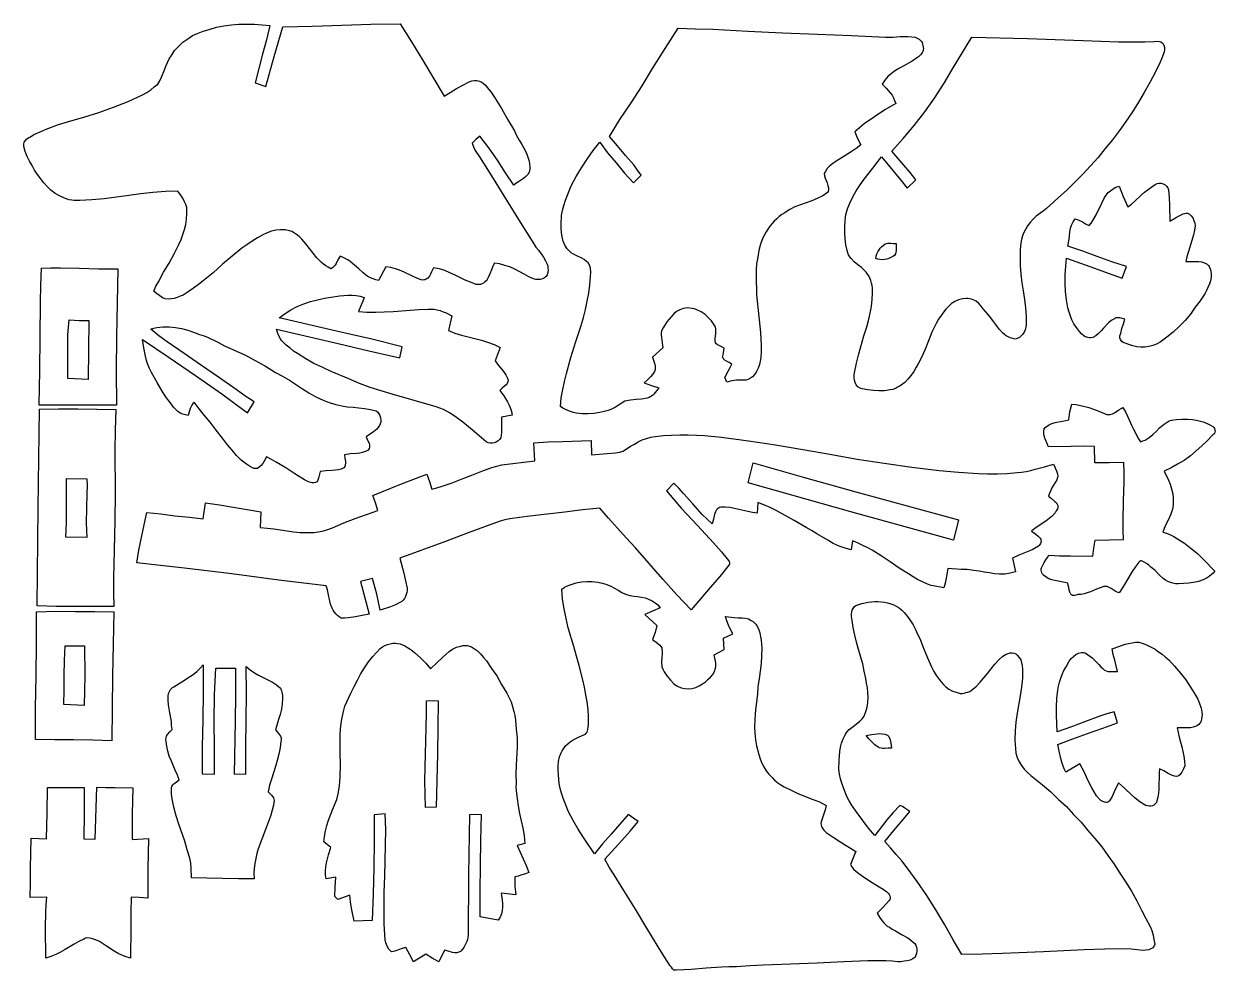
# Model space of a CAD drawing. Extents: x 0 to 156, y 0 to 371.
# Drawn here: x 3.5 to 155.8, y 125.9 to 246.9 of the extents above; entities that cross this region are included whole.
import ezdxf

# ---------------------------------------------------------------- set-up
doc = ezdxf.new("R2010")
doc.units = 0
doc.layers.get('0').update_dxf_attribs({"color": 1, "linetype": 'CONTINUOUS'})

msp = doc.modelspace()

# ---------------------------------------------------------------- linework, layer by layer
for points in [[(36.6, 246.48), (40.36, 246.57), (44.13, 246.69), (47.85, 246.82), (51.61, 246.86), (53.04, 244.56), (54.46, 242.26), (57.22, 237.62), (58.01, 238.08), (58.81, 238.58), (59.6, 239.04), (60.44, 239.46), (60.77, 239.58), (61.11, 239.62), (61.4, 239.62), (61.74, 239.54), (62.03, 239.41), (62.28, 239.25), (62.53, 239), (62.74, 238.74), (63.24, 238.12), (63.7, 237.41), (64.16, 236.74), (64.58, 236.03), (65.37, 234.6), (66.21, 233.18), (66.5, 232.6), (66.84, 232.01), (67.17, 231.42), (67.51, 230.84), (67.8, 230.21), (68.01, 229.58), (68.09, 229.29), (68.13, 228.96), (68.18, 228.62), (68.18, 228.25), (68.13, 228.08), (68.09, 227.91), (67.93, 227.58), (67.67, 227.33), (67.38, 227.07), (66.75, 226.66), (66.42, 226.45), (66.13, 226.24), (65.08, 227.83), (64.04, 229.42), (62.95, 231.01), (61.78, 232.51), (61.28, 232.09), (61.02, 231.84), (60.82, 231.59), (60.98, 231.13), (61.19, 230.67), (61.74, 229.84), (63.49, 227.07), (65.21, 224.31), (66.96, 221.51), (68.72, 218.75), (68.97, 218.33), (69.31, 217.91), (69.64, 217.45), (69.93, 217.04), (70.18, 216.58), (70.39, 216.12), (70.48, 215.87), (70.48, 215.61), (70.52, 215.36), (70.48, 215.07), (70.39, 214.78), (70.27, 214.57), (70.06, 214.4), (69.81, 214.28), (69.52, 214.19), (69.26, 214.19), (68.97, 214.19), (68.68, 214.28), (68.05, 214.53), (67.47, 214.86), (66.25, 215.49), (65.63, 215.78), (65, 215.99), (64.33, 216.2), (63.66, 216.28), (63.45, 215.87), (63.28, 215.41), (63.07, 214.9), (62.86, 214.44), (62.74, 214.19), (62.61, 214.03), (62.45, 213.86), (62.28, 213.69), (62.07, 213.61), (61.86, 213.56), (61.61, 213.52), (61.32, 213.56), (60.61, 213.82), (59.94, 214.11), (58.64, 214.74), (57.97, 215.03), (57.3, 215.32), (56.63, 215.53), (55.88, 215.66), (55.63, 215.15), (55.5, 214.86), (55.34, 214.61), (55.13, 214.36), (54.92, 214.23), (54.75, 214.15), (54.63, 214.15), (54.46, 214.11), (54.29, 214.15), (53.75, 214.36), (53.2, 214.61), (52.12, 215.11), (51.53, 215.36), (50.99, 215.53), (50.4, 215.7), (49.77, 215.78), (48.85, 214.07), (48.48, 214.15), (48.14, 214.28), (47.81, 214.4), (47.47, 214.57), (47.18, 214.78), (46.89, 215.03), (46.34, 215.53), (45.76, 216.03), (45.21, 216.49), (44.92, 216.7), (44.59, 216.87), (44.25, 217.04), (43.92, 217.16), (43.62, 216.7), (43.42, 216.24), (43.29, 216.03), (43.12, 215.82), (42.96, 215.66), (42.75, 215.53), (42.41, 215.74), (42.08, 215.91), (41.78, 216.16), (41.49, 216.41), (40.95, 216.95), (40.49, 217.54), (39.53, 218.75), (39.02, 219.34), (38.77, 219.59), (38.48, 219.84), (38.23, 220.01), (37.98, 220.17), (37.73, 220.3), (37.43, 220.38), (36.89, 220.51), (36.31, 220.51), (35.72, 220.47), (35.13, 220.34), (34.59, 220.13), (34.05, 219.88), (33.34, 219.5), (32.67, 219.09), (32, 218.63), (31.37, 218.17), (30.11, 217.16), (28.9, 216.12), (27.69, 215.03), (26.43, 214.03), (25.81, 213.52), (25.18, 213.06), (24.51, 212.6), (23.84, 212.18), (23.46, 212.06), (23.09, 211.89), (22.71, 211.77), (22.34, 211.72), (21.92, 211.68), (21.54, 211.72), (21.21, 211.85), (21.04, 211.98), (20.87, 212.1), (20.45, 212.39), (20.08, 212.69), (20.37, 213.31), (20.7, 213.9), (21.33, 215.11), (22.04, 216.28), (22.71, 217.45), (23.3, 218.67), (23.59, 219.3), (23.8, 219.92), (24.01, 220.55), (24.18, 221.22), (24.26, 221.89), (24.34, 222.56), (24.34, 222.98), (24.3, 223.39), (24.18, 223.77), (24.01, 224.11), (23.84, 224.48), (23.63, 224.82), (23.17, 225.49), (21.58, 225.44), (19.99, 225.28), (18.45, 225.11), (16.9, 224.9), (15.31, 224.69), (13.76, 224.48), (12.17, 224.36), (10.62, 224.27), (10.25, 224.27), (9.91, 224.27), (9.62, 224.31), (9.29, 224.36), (8.66, 224.57), (8.03, 224.86), (7.49, 225.19), (6.94, 225.61), (6.48, 226.03), (6.02, 226.53), (5.23, 227.62), (4.85, 228.16), (4.52, 228.75), (4.18, 229.29), (3.89, 229.92), (3.64, 230.55), (3.47, 231.17), (3.47, 231.47), (3.51, 231.72), (3.68, 231.93), (3.85, 232.14), (4.06, 232.3), (4.31, 232.43), (4.77, 232.72), (5.56, 233.06), (6.32, 233.39), (7.91, 233.98), (9.49, 234.48), (11.13, 234.94), (13.05, 235.52), (14.93, 236.19), (16.81, 236.95), (18.65, 237.78), (19.2, 238.08), (19.7, 238.41), (20.16, 238.79), (20.62, 239.16), (20.87, 239.58), (21.08, 240.04), (21.46, 241), (21.62, 241.46), (21.83, 241.92), (22.08, 242.38), (22.34, 242.8), (22.75, 243.43), (23.26, 243.97), (23.8, 244.52), (24.43, 244.93), (25.05, 245.35), (25.76, 245.65), (26.43, 245.94), (27.19, 246.15), (28.11, 246.44), (29.07, 246.61), (30.03, 246.73), (30.99, 246.82), (32, 246.82), (32.96, 246.82), (33.96, 246.73), (34.92, 246.65), (34.51, 244.81), (34, 242.97), (33.04, 239.33), (34.42, 238.87), (35.47, 242.68), (36.6, 246.48)], [(87.17, 246.31), (89.38, 246.23), (91.6, 246.19), (96.07, 245.94), (100.51, 245.73), (104.98, 245.52), (107.16, 245.44), (109.33, 245.35), (113.68, 245.14), (114.6, 245.14), (115.57, 245.23), (116.53, 245.23), (117.03, 245.19), (117.49, 245.14), (117.82, 244.98), (117.99, 244.89), (118.12, 244.77), (118.24, 244.64), (118.37, 244.47), (118.41, 244.27), (118.45, 244.1), (118.49, 243.89), (118.54, 243.72), (118.49, 243.55), (118.49, 243.43), (118.37, 243.14), (118.16, 242.89), (117.91, 242.63), (117.66, 242.47), (117.11, 242.09), (116.03, 241.5), (115.48, 241.21), (114.94, 240.88), (114.44, 240.5), (113.98, 240.12), (113.6, 239.66), (113.27, 239.16), (113.77, 238.62), (114.27, 238.03), (114.52, 237.74), (114.69, 237.41), (114.85, 237.07), (114.98, 236.69), (113.6, 235.86), (112.26, 234.98), (110.97, 234.06), (110.34, 233.56), (109.75, 233.06), (110.09, 232.22), (110.51, 231.38), (109.92, 230.92), (109.29, 230.5), (108, 229.71), (107.37, 229.29), (106.78, 228.87), (106.49, 228.62), (106.24, 228.37), (106.03, 228.08), (105.82, 227.74), (105.86, 227.45), (105.95, 227.12), (106.24, 226.53), (106.32, 226.2), (106.41, 225.9), (106.41, 225.61), (106.36, 225.44), (106.28, 225.32), (105.95, 225.07), (105.65, 224.86), (104.94, 224.52), (104.27, 224.23), (103.52, 223.98), (102.81, 223.73), (102.1, 223.48), (101.43, 223.14), (101.09, 222.93), (100.8, 222.72), (100.42, 222.47), (100.09, 222.22), (99.76, 221.93), (99.46, 221.64), (99.17, 221.34), (98.88, 221.01), (98.42, 220.26), (98, 219.5), (97.71, 218.71), (97.46, 217.87), (97.33, 217.04), (97.2, 216.2), (97.12, 215.41), (97.12, 214.61), (97.12, 213.82), (97.16, 213.02), (97.2, 212.23), (97.37, 210.6), (97.54, 209.01), (97.71, 207.42), (97.75, 206.58), (97.79, 205.79), (97.79, 204.99), (97.75, 204.2), (97.66, 203.74), (97.58, 203.32), (97.41, 202.86), (97.2, 202.44), (96.95, 202.06), (96.66, 201.73), (96.28, 201.48), (96.07, 201.39), (95.87, 201.31), (95.24, 201.31), (94.61, 201.31), (94.03, 201.23), (93.4, 201.06), (93.11, 201.64), (93.57, 202.48), (93.82, 202.94), (94.03, 203.36), (93.69, 203.57), (93.36, 203.74), (93.06, 203.9), (92.94, 204.07), (92.85, 204.2), (92.9, 204.53), (92.94, 204.82), (93.06, 205.41), (92.48, 205.7), (92.19, 205.83), (91.93, 206.04), (91.89, 206.33), (91.89, 206.62), (91.98, 207.25), (91.98, 207.54), (91.98, 207.83), (91.93, 208.13), (91.77, 208.38), (91.43, 208.88), (91.06, 209.3), (90.6, 209.72), (90.09, 210.05), (89.55, 210.3), (89.26, 210.43), (88.96, 210.47), (88.67, 210.51), (88.38, 210.55), (88.09, 210.51), (87.79, 210.47), (87.38, 210.3), (86.96, 210.09), (86.62, 209.8), (86.29, 209.47), (85.99, 209.13), (85.7, 208.75), (85.24, 208), (85.07, 207.71), (84.99, 207.42), (84.99, 207.08), (85.03, 206.75), (85.12, 206.08), (85.16, 205.74), (85.2, 205.45), (83.9, 204.24), (84.15, 203.48), (84.24, 203.11), (84.24, 202.69), (84.15, 202.44), (83.99, 202.19), (83.82, 201.98), (83.65, 201.77), (83.23, 201.35), (82.82, 200.98), (83.74, 200.64), (84.7, 200.35), (84.41, 199.93), (84.07, 199.51), (83.86, 199.34), (83.65, 199.22), (83.44, 199.09), (83.19, 199.01), (82.48, 198.88), (81.77, 198.84), (81.06, 198.76), (80.35, 198.63), (79.76, 198.26), (79.14, 197.88), (78.55, 197.55), (78.22, 197.42), (77.88, 197.34), (77.13, 197.17), (76.37, 197.04), (75.62, 197), (74.87, 197), (74.12, 197.09), (73.78, 197.17), (73.41, 197.29), (73.07, 197.42), (72.74, 197.55), (72.4, 197.75), (72.11, 197.96), (72.19, 199.05), (72.4, 200.1), (72.61, 201.14), (72.86, 202.15), (73.45, 204.2), (74.07, 206.25), (74.74, 208.29), (75.04, 209.34), (75.29, 210.34), (75.54, 211.39), (75.75, 212.44), (75.87, 213.48), (75.96, 214.57), (76, 215.07), (75.96, 215.61), (75.87, 215.87), (75.79, 216.12), (75.66, 216.33), (75.45, 216.49), (75.16, 216.74), (74.83, 216.91), (74.12, 217.25), (73.78, 217.41), (73.49, 217.58), (73.2, 217.83), (72.95, 218.12), (72.65, 218.58), (72.44, 219.09), (72.32, 219.63), (72.23, 220.17), (72.19, 220.72), (72.19, 221.26), (72.23, 222.35), (72.36, 223.02), (72.53, 223.65), (72.74, 224.31), (72.99, 224.94), (73.24, 225.53), (73.49, 226.15), (74.12, 227.33), (74.79, 228.46), (75.54, 229.58), (76.29, 230.67), (77.13, 231.72), (78.13, 230.38), (79.22, 229.08), (80.31, 227.79), (81.44, 226.53), (82.44, 227.53), (81.98, 228.16), (81.48, 228.83), (80.43, 230.04), (79.39, 231.26), (78.38, 232.47), (79.72, 234.65), (81.14, 236.78), (82.57, 238.95), (83.9, 241.13), (84.7, 242.43), (85.49, 243.72), (87.17, 246.31)], [(124.73, 245.14), (131.84, 244.98), (135.39, 244.85), (138.95, 244.73), (143.46, 244.56), (145.72, 244.56), (146.85, 244.56), (147.98, 244.6), (148.32, 244.64), (148.73, 244.6), (148.9, 244.56), (149.07, 244.43), (149.19, 244.31), (149.28, 244.14), (149.36, 243.85), (149.36, 243.6), (149.32, 243.3), (149.24, 243.01), (149.03, 242.47), (148.82, 241.96), (148.15, 240.63), (147.48, 239.37), (146.77, 238.08), (146.02, 236.86), (145.26, 235.61), (144.43, 234.39), (143.59, 233.22), (142.71, 232.05), (141.79, 230.92), (140.87, 229.79), (139.91, 228.71), (138.91, 227.66), (137.9, 226.61), (136.86, 225.61), (135.77, 224.61), (134.68, 223.65), (134.26, 223.27), (133.84, 222.93), (132.97, 222.26), (132.55, 221.89), (132.17, 221.47), (131.84, 221.05), (131.59, 220.55), (131.38, 220.17), (131.21, 219.76), (131.08, 219.3), (131, 218.88), (130.92, 217.96), (130.92, 217.04), (130.92, 215.95), (131, 214.86), (131.13, 213.77), (131.29, 212.73), (131.46, 211.64), (131.59, 210.55), (131.67, 209.47), (131.67, 208.38), (131.63, 208.09), (131.54, 207.75), (131.42, 207.46), (131.25, 207.21), (131.04, 206.96), (130.83, 206.75), (130.54, 206.62), (130.25, 206.54), (129.95, 206.62), (129.66, 206.71), (129.37, 206.83), (129.12, 207), (128.91, 207.17), (128.66, 207.37), (128.24, 207.79), (127.86, 208.29), (127.49, 208.8), (127.15, 209.3), (126.78, 209.76), (126.19, 210.43), (125.9, 210.76), (125.6, 211.1), (125.27, 211.39), (124.89, 211.6), (124.68, 211.68), (124.47, 211.72), (124.22, 211.77), (124.01, 211.77), (123.51, 211.72), (123.01, 211.56), (122.55, 211.35), (122.13, 211.1), (121.76, 210.76), (121.38, 210.39), (121.09, 210.01), (120.79, 209.59), (120.46, 209.09), (120.17, 208.55), (119.62, 207.46), (119.16, 206.33), (118.7, 205.16), (118.2, 204.03), (117.91, 203.48), (117.62, 202.98), (117.32, 202.44), (116.95, 201.94), (116.57, 201.48), (116.15, 201.02), (115.86, 200.81), (115.57, 200.6), (115.23, 200.43), (114.94, 200.26), (114.6, 200.14), (114.27, 200.06), (113.56, 199.93), (112.85, 199.93), (112.14, 199.97), (111.43, 200.06), (110.71, 200.22), (110.55, 200.26), (110.42, 200.31), (110.13, 200.47), (109.92, 200.72), (109.79, 201.02), (109.71, 201.31), (109.67, 201.64), (109.67, 201.98), (109.71, 202.27), (109.96, 203.48), (110.25, 204.66), (110.92, 206.96), (111.3, 208.13), (111.59, 209.3), (111.84, 210.51), (111.93, 211.1), (111.97, 211.68), (112.01, 212.39), (112.01, 213.06), (111.97, 213.4), (111.89, 213.73), (111.8, 214.07), (111.68, 214.36), (111.55, 214.65), (111.38, 214.86), (111.22, 215.11), (111.01, 215.32), (110.59, 215.7), (110.13, 216.07), (109.67, 216.45), (109.29, 216.87), (109.12, 217.08), (108.96, 217.33), (108.87, 217.58), (108.79, 217.87), (108.62, 218.63), (108.54, 219.38), (108.46, 220.17), (108.46, 220.93), (108.5, 221.72), (108.62, 222.47), (108.83, 223.23), (109.12, 223.94), (109.5, 224.73), (109.92, 225.53), (110.42, 226.28), (110.97, 226.99), (112.05, 228.41), (113.18, 229.84), (114.02, 228.83), (114.81, 227.87), (115.65, 226.87), (116.44, 225.86), (117.57, 226.91), (116.82, 227.87), (116.03, 228.79), (114.48, 230.59), (115.94, 232.22), (117.36, 233.85), (118.7, 235.61), (119.96, 237.36), (121.17, 239.29), (122.34, 241.25), (124.73, 245.14)], [(148.19, 226.32), (148.44, 226.45), (148.69, 226.49), (148.94, 226.49), (149.19, 226.41), (149.45, 226.28), (149.61, 226.11), (149.78, 225.9), (149.86, 225.65), (149.95, 224.65), (149.99, 223.65), (150.03, 221.64), (150.78, 222.06), (151.16, 222.26), (151.58, 222.47), (151.75, 222.56), (151.95, 222.6), (152.12, 222.64), (152.29, 222.64), (152.41, 222.6), (152.54, 222.52), (152.79, 222.31), (153, 222.06), (153.13, 221.72), (153.25, 221.39), (153.29, 221.05), (153.21, 220.47), (153.08, 219.88), (152.75, 218.75), (152.37, 217.62), (152.21, 217.08), (152.08, 216.49), (152.46, 216.49), (152.88, 216.49), (153.29, 216.49), (153.71, 216.49), (154.09, 216.45), (154.46, 216.33), (154.63, 216.24), (154.8, 216.12), (154.97, 215.99), (155.09, 215.82), (155.26, 215.41), (155.34, 214.95), (155.34, 214.49), (155.26, 214.03), (155.13, 213.61), (154.92, 213.15), (154.72, 212.77), (154.51, 212.35), (153.92, 211.47), (153.29, 210.64), (152.67, 209.76), (152, 208.96), (151.24, 208.17), (150.49, 207.46), (149.65, 206.79), (148.82, 206.16), (148.36, 205.91), (147.86, 205.74), (147.35, 205.62), (146.85, 205.53), (146.35, 205.53), (145.81, 205.58), (145.3, 205.7), (144.8, 205.87), (144.47, 205.99), (144.09, 206.12), (143.92, 206.25), (143.8, 206.37), (143.72, 206.5), (143.63, 206.71), (143.67, 207), (143.76, 207.33), (143.92, 207.92), (144.13, 208.5), (144.3, 209.09), (143.63, 209.26), (143.46, 209.3), (143.3, 209.3), (143.09, 209.26), (142.96, 209.17), (142.54, 208.92), (142.21, 208.63), (141.58, 207.96), (141.25, 207.63), (140.91, 207.29), (140.58, 207), (140.2, 206.75), (139.95, 206.71), (139.78, 206.71), (139.57, 206.75), (139.41, 206.79), (139.2, 206.87), (139.03, 207), (138.74, 207.25), (138.49, 207.54), (138.24, 207.88), (137.78, 208.5), (137.52, 209.01), (137.32, 209.51), (137.15, 210.01), (137.02, 210.55), (136.9, 211.06), (136.81, 211.6), (136.69, 212.64), (136.65, 213.73), (136.65, 214.78), (136.73, 215.87), (136.81, 216.91), (138.61, 216.28), (140.41, 215.61), (142.17, 214.99), (143.97, 214.36), (144.51, 215.82), (142.63, 216.45), (140.75, 217.12), (138.91, 217.79), (137.02, 218.42), (137.15, 219.34), (137.27, 220.26), (137.36, 220.72), (137.48, 221.14), (137.69, 221.55), (137.94, 221.93), (138.19, 221.85), (138.4, 221.76), (138.86, 221.55), (139.28, 221.3), (139.74, 221.09), (139.99, 221.39), (140.2, 221.72), (140.62, 222.43), (141.33, 223.94), (141.71, 224.65), (141.92, 224.94), (142.17, 225.28), (142.46, 225.53), (142.79, 225.78), (143.13, 225.99), (143.55, 226.11), (144.09, 224.77), (144.68, 223.48), (145.14, 223.81), (145.56, 224.19), (146.39, 224.98), (146.81, 225.36), (147.27, 225.69), (147.73, 226.03), (148.19, 226.32)], [(113.64, 218.75), (113.98, 218.84), (114.35, 218.84), (114.69, 218.79), (115.06, 218.79), (115.06, 218.37), (115.06, 217.87), (115.02, 217.66), (114.94, 217.45), (114.81, 217.25), (114.6, 217.12), (114.1, 216.87), (113.85, 216.79), (113.56, 216.74), (113.27, 216.7), (112.97, 216.74), (112.72, 216.79), (112.43, 216.87), (112.47, 217.16), (112.55, 217.45), (112.68, 217.71), (112.85, 217.96), (113.01, 218.17), (113.18, 218.37), (113.64, 218.75)], [(5.73, 215.61), (6.94, 215.66), (8.16, 215.66), (10.58, 215.61), (13.01, 215.53), (14.26, 215.53), (15.48, 215.53), (15.31, 206.83), (15.27, 202.52), (15.31, 198.13), (5.44, 198.13), (5.48, 200.35), (5.52, 202.52), (5.56, 206.87), (5.6, 211.26), (5.65, 213.44), (5.73, 215.61)], [(42.79, 211.93), (43.83, 212.1), (44.38, 212.14), (44.92, 212.18), (45.47, 212.18), (45.97, 212.14), (46.51, 212.06), (47.01, 211.89), (46.85, 211.43), (46.64, 211.01), (46.26, 210.09), (47.35, 210.01), (48.48, 210.01), (49.56, 210.05), (50.69, 210.09), (52.87, 210.26), (54, 210.34), (55.13, 210.39), (55.5, 210.39), (55.92, 210.39), (56.34, 210.3), (56.72, 210.22), (57.09, 210.05), (57.47, 209.93), (58.22, 209.55), (58.01, 208.59), (57.8, 207.67), (58.6, 207.33), (59.44, 207.08), (61.15, 206.62), (61.99, 206.41), (62.78, 206.16), (63.62, 205.87), (64.41, 205.49), (63.74, 203.78), (64.2, 203.19), (64.71, 202.61), (64.91, 202.31), (65.12, 201.98), (65.29, 201.64), (65.42, 201.31), (65.37, 201.1), (65.29, 200.89), (65.17, 200.72), (65, 200.6), (64.66, 200.31), (64.37, 200.01), (64.87, 199.3), (65.33, 198.55), (65.54, 198.13), (65.71, 197.71), (65.83, 197.29), (65.92, 196.83), (64.58, 196.58), (64.58, 195.96), (64.58, 195.29), (64.58, 194.62), (64.54, 194.28), (64.5, 193.95), (64.33, 193.74), (64.12, 193.57), (63.87, 193.4), (63.62, 193.32), (63.37, 193.24), (63.12, 193.24), (62.86, 193.32), (62.61, 193.45), (61.11, 194.7), (60.36, 195.33), (59.6, 195.96), (58.81, 196.54), (58.01, 197.09), (57.13, 197.55), (56.67, 197.75), (56.21, 197.92), (53.41, 198.72), (50.57, 199.51), (49.19, 199.93), (47.77, 200.39), (46.39, 200.89), (45.05, 201.48), (42.79, 202.44), (41.7, 202.94), (40.57, 203.44), (39.53, 204.03), (38.48, 204.7), (37.98, 205.03), (37.52, 205.41), (37.02, 205.79), (36.6, 206.2), (36.43, 206.37), (36.31, 206.58), (36.1, 207), (35.93, 207.42), (35.8, 207.83), (43.67, 205.99), (47.6, 205.07), (51.57, 204.15), (51.86, 205.58), (47.97, 206.54), (44, 207.46), (36.14, 209.3), (36.89, 209.84), (37.64, 210.3), (38.44, 210.72), (39.27, 211.06), (40.15, 211.35), (41.03, 211.6), (41.91, 211.81), (42.79, 211.93)], [(9.29, 209.01), (10.54, 208.92), (11.17, 208.92), (11.8, 208.96), (11.75, 205.2), (11.71, 201.39), (9.12, 201.52), (9.08, 205.24), (9.12, 207.12), (9.2, 208.09), (9.29, 209.01)], [(19.7, 207.83), (20.08, 207.96), (20.49, 208.04), (20.87, 208.09), (21.29, 208.13), (22.08, 208.13), (22.88, 208.04), (23.63, 207.92), (24.43, 207.71), (25.18, 207.46), (25.93, 207.17), (26.52, 206.96), (27.06, 206.75), (28.19, 206.2), (29.24, 205.66), (29.82, 205.41), (30.37, 205.16), (31.75, 204.53), (33.08, 203.82), (34.38, 203.11), (35.68, 202.31), (36.56, 201.81), (37.43, 201.31), (39.11, 200.22), (39.94, 199.68), (40.82, 199.18), (41.74, 198.76), (42.2, 198.59), (42.66, 198.42), (43.37, 198.21), (44.13, 198.05), (44.84, 197.92), (45.59, 197.84), (47.05, 197.67), (47.81, 197.55), (48.52, 197.38), (48.73, 197.21), (48.89, 197), (49.02, 196.79), (49.1, 196.5), (49.15, 196.25), (49.15, 195.96), (49.06, 195.71), (48.94, 195.45), (48.77, 195.2), (48.6, 195.04), (48.18, 194.7), (47.26, 194.07), (47.43, 193.66), (47.64, 193.24), (47.68, 192.99), (47.68, 192.78), (47.64, 192.57), (47.51, 192.36), (47.18, 192.19), (46.8, 192.07), (46.43, 191.98), (46.05, 191.94), (45.26, 191.9), (44.5, 191.77), (44.54, 191.36), (44.63, 190.9), (44.63, 190.69), (44.59, 190.48), (44.54, 190.27), (44.42, 190.1), (44.08, 189.93), (43.71, 189.85), (43.33, 189.81), (42.91, 189.77), (42.16, 189.72), (41.37, 189.64), (41.28, 189.31), (41.2, 188.97), (41.12, 188.64), (40.99, 188.3), (40.78, 188.22), (40.57, 188.18), (40.36, 188.18), (40.15, 188.22), (39.73, 188.39), (39.36, 188.59), (38.15, 189.35), (36.97, 190.1), (35.76, 190.85), (35.13, 191.19), (34.51, 191.52), (34.21, 190.94), (34.05, 190.64), (33.84, 190.39), (33.59, 190.18), (33.34, 190.02), (33.17, 190.02), (33.04, 190.02), (32.88, 190.02), (32.71, 190.1), (32.33, 190.31), (31.96, 190.56), (31.29, 191.1), (30.66, 191.69), (30.11, 192.36), (29.53, 193.03), (29.03, 193.74), (27.94, 195.08), (27.31, 195.96), (26.6, 196.79), (25.89, 197.63), (25.26, 198.51), (25.1, 198.34), (24.97, 198.13), (24.76, 197.71), (24.47, 196.79), (23.8, 196.96), (23.46, 197.09), (23.3, 197.21), (23.17, 197.29), (22.63, 197.88), (22.17, 198.47), (21.71, 199.05), (21.29, 199.68), (20.54, 201.02), (19.78, 202.31), (19.53, 202.82), (19.32, 203.32), (19.16, 203.82), (19.03, 204.36), (18.82, 205.45), (18.65, 206.5), (22.04, 204.2), (25.43, 201.9), (28.78, 199.55), (30.45, 198.34), (32.08, 197.13), (32.92, 198.55), (31.75, 199.3), (30.62, 200.1), (28.36, 201.69), (26.18, 203.19), (23.97, 204.7), (21.79, 206.2), (20.75, 207), (19.7, 207.83)], [(137.52, 198.26), (138.07, 198.21), (138.61, 198.09), (139.16, 197.96), (139.7, 197.8), (140.75, 197.42), (141.79, 197), (141.96, 196.92), (142.13, 196.92), (142.42, 196.92), (142.71, 197), (142.96, 197.13), (143.51, 197.5), (143.8, 197.67), (144.05, 197.8), (144.38, 197.25), (144.64, 196.71), (145.14, 195.58), (145.39, 195.04), (145.68, 194.49), (145.97, 193.95), (146.31, 193.45), (146.6, 193.57), (146.89, 193.66), (147.14, 193.82), (147.4, 193.99), (147.86, 194.37), (148.32, 194.78), (148.73, 195.2), (149.19, 195.62), (149.7, 195.96), (149.95, 196.12), (150.24, 196.21), (150.91, 196.29), (151.58, 196.33), (152.29, 196.33), (152.96, 196.29), (153.63, 196.17), (154.3, 196), (154.92, 195.71), (155.26, 195.54), (155.55, 195.37), (155.68, 195.25), (155.76, 195.12), (155.8, 194.95), (155.84, 194.83), (155.8, 194.66), (155.76, 194.49), (155.64, 194.37), (155.51, 194.28), (154.84, 193.57), (154.13, 192.9), (153.42, 192.28), (152.67, 191.65), (151.87, 191.06), (151.03, 190.56), (150.2, 190.1), (149.32, 189.68), (149.86, 188.55), (150.07, 188.01), (150.28, 187.42), (150.41, 186.8), (150.49, 186.21), (150.49, 185.58), (150.41, 184.96), (150.16, 184.2), (149.82, 183.41), (149.45, 182.7), (149.15, 181.9), (149.61, 181.74), (150.11, 181.53), (150.57, 181.32), (151.03, 181.02), (151.91, 180.48), (152.79, 179.81), (153.59, 179.14), (154.34, 178.39), (155.8, 176.88), (155.59, 176.63), (155.34, 176.42), (155.09, 176.21), (154.84, 176.05), (154.3, 175.8), (153.71, 175.59), (153.08, 175.46), (152.46, 175.38), (151.79, 175.34), (151.16, 175.29), (150.78, 175.29), (150.45, 175.38), (150.11, 175.46), (149.78, 175.59), (149.49, 175.75), (149.19, 175.96), (148.69, 176.42), (148.15, 176.97), (147.6, 177.43), (147.35, 177.68), (147.06, 177.89), (146.77, 178.05), (146.43, 178.22), (146.31, 178.22), (146.22, 178.18), (146.06, 178.05), (145.81, 177.72), (145.22, 176.84), (144.68, 175.92), (144.13, 175), (143.55, 174.12), (143.3, 174.21), (143.05, 174.33), (142.54, 174.67), (142.29, 174.83), (142.04, 174.92), (141.75, 174.92), (141.62, 174.92), (141.46, 174.88), (140.66, 174.58), (139.91, 174.25), (139.49, 174.12), (139.11, 174), (138.7, 173.91), (138.28, 173.91), (138.07, 173.83), (137.86, 173.79), (137.73, 173.79), (137.61, 173.79), (137.48, 173.87), (137.4, 173.96), (137.27, 174.21), (137.19, 174.5), (137.11, 174.79), (137.06, 175.08), (136.98, 175.38), (136.6, 175.46), (136.19, 175.54), (135.35, 175.71), (134.97, 175.8), (134.56, 175.92), (134.22, 176.13), (133.89, 176.38), (133.76, 176.51), (133.68, 176.67), (133.63, 176.84), (133.59, 177.01), (133.59, 177.18), (133.63, 177.34), (133.8, 177.68), (133.97, 178.01), (134.18, 178.35), (134.39, 178.64), (134.56, 178.93), (135.94, 178.85), (137.36, 178.85), (140.2, 178.81), (140.33, 179.85), (140.49, 180.86), (142.29, 180.9), (144.13, 180.94), (144.09, 182.15), (144.09, 183.41), (144.13, 185.83), (144.22, 188.3), (144.22, 189.56), (144.18, 190.77), (142.29, 190.73), (140.45, 190.73), (140.41, 192.82), (138.95, 192.86), (137.44, 192.82), (134.51, 192.78), (134.3, 193.32), (134.05, 193.91), (133.97, 194.2), (133.93, 194.49), (133.93, 194.78), (133.97, 195.08), (134.1, 195.25), (134.26, 195.41), (134.6, 195.62), (134.97, 195.79), (135.39, 195.91), (136.27, 196.08), (136.73, 196.17), (137.11, 196.25), (137.27, 197.25), (137.52, 198.26)], [(5.48, 197.59), (7.91, 197.63), (10.37, 197.63), (15.22, 197.55), (15.14, 194.91), (15.1, 192.28), (15.14, 186.92), (15.1, 183.28), (15.02, 179.64), (14.93, 176), (14.93, 174.21), (14.97, 172.37), (10.08, 172.37), (7.61, 172.37), (5.19, 172.45), (5.31, 185), (5.48, 197.59)], [(84.24, 194.12), (85.28, 194.24), (86.33, 194.28), (87.38, 194.32), (88.46, 194.32), (89.51, 194.28), (90.55, 194.24), (92.69, 194.03), (96.16, 193.57), (99.63, 193.03), (103.1, 192.44), (106.57, 191.86), (110.04, 191.23), (113.52, 190.69), (117.03, 190.18), (118.79, 189.97), (120.54, 189.77), (123.01, 189.56), (125.52, 189.39), (126.73, 189.35), (127.99, 189.35), (129.24, 189.39), (130.5, 189.51), (131.08, 189.56), (131.67, 189.64), (132.25, 189.77), (132.84, 189.93), (134.01, 190.23), (135.18, 190.56), (135.39, 190.1), (135.6, 189.6), (135.68, 189.35), (135.73, 189.1), (135.68, 188.85), (135.6, 188.59), (134.97, 187.55), (134.72, 187.05), (134.6, 186.75), (134.51, 186.5), (134.68, 186.34), (134.89, 186.17), (135.35, 185.79), (135.56, 185.62), (135.68, 185.37), (135.73, 185.29), (135.73, 185.16), (135.73, 185), (135.68, 184.87), (135.52, 184.62), (135.39, 184.37), (135.02, 183.99), (134.6, 183.62), (134.18, 183.28), (133.22, 182.66), (132.76, 182.36), (132.34, 182.03), (132.92, 181.61), (133.22, 181.36), (133.47, 181.11), (133.55, 180.98), (133.55, 180.86), (133.59, 180.69), (133.55, 180.56), (133.51, 180.44), (133.43, 180.31), (133.34, 180.19), (133.26, 180.1), (132.42, 179.64), (131.59, 179.27), (130.75, 178.93), (129.91, 178.56), (130.29, 176.8), (129.95, 176.72), (129.62, 176.63), (128.95, 176.51), (128.28, 176.51), (127.61, 176.55), (126.98, 176.67), (126.32, 176.76), (125.65, 176.88), (124.98, 176.97), (124.14, 177.09), (123.35, 177.13), (121.67, 177.22), (121.42, 176), (121.3, 175.38), (121.13, 174.75), (120.04, 174.96), (119.54, 175.08), (119.04, 175.25), (118.41, 175.54), (117.78, 175.84), (117.2, 176.17), (116.61, 176.55), (115.44, 177.3), (114.27, 178.1), (113.14, 178.85), (111.97, 179.6), (111.34, 179.94), (110.71, 180.23), (110.09, 180.52), (109.46, 180.77), (109.29, 179.64), (108.5, 179.85), (107.74, 180.1), (106.99, 180.44), (106.32, 180.86), (104.9, 181.69), (104.23, 182.11), (103.52, 182.49), (102.01, 183.37), (100.47, 184.24), (99.71, 184.66), (98.92, 185.04), (98.12, 185.37), (97.33, 185.67), (97.25, 184.33), (96.66, 184.41), (96.07, 184.54), (94.9, 184.79), (94.36, 184.91), (93.77, 185.04), (93.19, 185.08), (92.6, 185.08), (92.44, 185.04), (92.31, 184.96), (92.19, 184.87), (92.06, 184.75), (91.93, 184.5), (91.81, 184.2), (91.68, 183.53), (91.6, 183.24), (91.52, 182.95), (90.85, 183.53), (90.22, 184.16), (89.05, 185.5), (87.84, 186.84), (87.25, 187.51), (86.62, 188.13), (85.66, 187.17), (86.62, 186.04), (87.58, 184.91), (89.63, 182.74), (91.68, 180.52), (92.69, 179.39), (93.61, 178.26), (93.69, 178.14), (93.73, 177.97), (93.73, 177.8), (93.65, 177.68), (92.48, 176.21), (91.26, 174.83), (90.05, 173.41), (88.84, 171.95), (87.92, 172.91), (87, 173.87), (85.2, 175.88), (81.69, 179.89), (80.52, 181.15), (79.39, 182.4), (78.26, 183.66), (77.13, 184.96), (74.91, 184.75), (72.65, 184.45), (70.39, 184.2), (68.18, 183.91), (66.88, 183.74), (65.63, 183.58), (65, 183.45), (64.41, 183.28), (63.79, 183.07), (63.2, 182.86), (60.31, 181.78), (57.39, 180.69), (51.57, 178.56), (52.07, 176.63), (52.28, 175.67), (52.49, 174.71), (52.49, 174.42), (52.45, 174.16), (52.37, 173.91), (52.28, 173.66), (52.16, 173.41), (51.99, 173.2), (51.82, 173.04), (51.57, 172.91), (50.99, 172.58), (50.36, 172.32), (49.06, 171.91), (48.85, 172.95), (48.6, 173.96), (48.06, 175.96), (46.55, 175.59), (47.1, 173.5), (47.64, 171.4), (46.76, 171.24), (45.88, 171.07), (44.96, 170.94), (44.54, 170.9), (44.08, 170.9), (43.79, 171.07), (43.58, 171.24), (43.37, 171.45), (43.21, 171.66), (43.04, 171.91), (42.91, 172.16), (42.7, 172.7), (42.58, 173.29), (42.45, 173.87), (42.33, 174.5), (42.16, 175.04), (36.1, 175.75), (30.07, 176.55), (24.01, 177.3), (20.95, 177.64), (17.94, 177.97), (18.19, 179.6), (18.53, 181.19), (18.86, 182.82), (19.2, 184.41), (21, 184.24), (22.8, 183.99), (24.64, 183.78), (26.43, 183.58), (26.69, 185.62), (28.48, 185.37), (30.24, 185.08), (32.04, 184.79), (33.8, 184.5), (33.71, 182.49), (34.59, 182.4), (35.43, 182.32), (37.14, 182.07), (37.98, 181.94), (38.81, 181.86), (39.69, 181.82), (40.57, 181.82), (41.16, 181.94), (41.78, 182.07), (42.37, 182.24), (42.96, 182.45), (44.38, 183.07), (45.84, 183.62), (48.77, 184.66), (48.43, 185.62), (48.1, 186.59), (51.57, 187.97), (55, 189.31), (55.34, 188.34), (55.67, 187.38), (56.3, 187.55), (56.97, 187.76), (58.26, 188.18), (59.52, 188.68), (60.77, 189.18), (62.03, 189.68), (63.32, 190.14), (63.95, 190.31), (64.62, 190.48), (65.29, 190.56), (66, 190.64), (68.85, 190.98), (68.72, 193.32), (70.52, 193.45), (72.36, 193.49), (76.04, 193.61), (76.08, 191.77), (78.09, 191.94), (79.14, 192.02), (79.64, 192.11), (80.14, 192.23), (81.06, 192.86), (81.56, 193.15), (82.06, 193.45), (82.57, 193.7), (83.11, 193.86), (83.65, 194.03), (84.24, 194.12)], [(96.74, 190.73), (103.31, 188.89), (109.88, 187.05), (116.44, 185.25), (123.01, 183.45), (122.38, 180.86), (109.25, 184.5), (96.12, 188.18), (96.74, 190.73)], [(8.95, 188.76), (11.54, 188.72), (11.59, 187.8), (11.54, 186.84), (11.5, 184.96), (11.46, 183.07), (11.5, 182.15), (11.54, 181.19), (8.83, 181.23), (8.91, 183.12), (8.95, 185), (8.95, 188.76)], [(72.28, 174.58), (72.57, 174.79), (72.86, 174.96), (73.49, 175.21), (74.12, 175.42), (74.79, 175.54), (75.5, 175.59), (76.17, 175.59), (76.83, 175.5), (77.5, 175.38), (78.05, 175.21), (78.55, 175), (79.01, 174.71), (79.47, 174.46), (79.97, 174.16), (80.43, 173.96), (80.98, 173.79), (81.23, 173.75), (81.52, 173.7), (81.98, 173.66), (82.48, 173.58), (82.94, 173.5), (83.36, 173.33), (83.82, 173.12), (84.2, 172.87), (84.57, 172.58), (84.87, 172.2), (83.86, 171.78), (82.9, 171.36), (84.45, 169.94), (84.2, 169.06), (83.9, 168.18), (84.53, 167.68), (84.82, 167.43), (84.95, 167.26), (85.07, 167.1), (85.12, 166.47), (85.07, 165.88), (85.03, 165.3), (85.07, 164.67), (85.2, 164.38), (85.37, 164.04), (85.74, 163.46), (86.2, 162.96), (86.66, 162.45), (87.08, 162.2), (87.54, 161.99), (88, 161.91), (88.46, 161.87), (88.92, 161.91), (89.42, 162.03), (89.84, 162.24), (90.26, 162.5), (90.64, 162.75), (90.97, 163.04), (91.31, 163.33), (91.6, 163.71), (91.81, 164.08), (91.93, 164.5), (91.98, 164.71), (91.98, 164.92), (91.98, 165.17), (91.93, 165.38), (91.77, 166.22), (93.06, 166.89), (92.94, 168.35), (94.15, 168.89), (93.86, 169.44), (93.61, 169.98), (93.4, 170.57), (93.23, 171.11), (94.32, 170.99), (94.82, 170.94), (95.36, 170.94), (95.78, 170.9), (96.16, 170.82), (96.49, 170.61), (96.79, 170.4), (97.08, 170.11), (97.29, 169.77), (97.5, 169.4), (97.62, 169.02), (97.71, 168.52), (97.79, 168.06), (97.87, 167.05), (97.83, 166.09), (97.79, 165.09), (97.66, 164.13), (97.54, 163.12), (97.37, 162.16), (97.29, 161.16), (97.08, 159.53), (97, 158.69), (96.95, 157.85), (96.91, 157.02), (96.95, 156.18), (97.04, 155.34), (97.16, 154.55), (97.5, 153.46), (97.66, 152.92), (97.87, 152.37), (98.12, 151.87), (98.42, 151.37), (98.75, 150.95), (99.17, 150.53), (99.5, 150.2), (99.92, 149.86), (100.3, 149.57), (100.72, 149.32), (101.6, 148.9), (102.47, 148.48), (104.31, 147.77), (105.23, 147.4), (106.07, 146.94), (105.95, 146.39), (105.78, 145.89), (105.44, 144.84), (105.4, 144.64), (105.44, 144.47), (105.49, 144.26), (105.57, 144.09), (105.78, 143.8), (106.07, 143.51), (106.99, 142.88), (107.95, 142.25), (109.88, 141.08), (109.71, 140.66), (109.54, 140.24), (109.38, 139.83), (109.21, 139.41), (109.38, 139.11), (109.58, 138.82), (109.84, 138.61), (110.09, 138.36), (110.55, 138.03), (111.01, 137.73), (111.97, 137.11), (112.89, 136.56), (113.39, 136.23), (113.85, 135.89), (114.06, 135.68), (114.14, 135.56), (114.23, 135.39), (114.27, 135.22), (114.27, 135.1), (114.23, 134.93), (114.14, 134.81), (113.39, 133.97), (112.6, 133.17), (112.93, 132.67), (113.27, 132.21), (113.47, 131.96), (113.68, 131.75), (113.89, 131.54), (114.19, 131.38), (114.52, 131.13), (114.94, 130.92), (115.73, 130.46), (116.53, 130.04), (116.9, 129.75), (117.28, 129.45), (117.45, 129.29), (117.57, 129.08), (117.66, 128.82), (117.7, 128.57), (117.7, 128.32), (117.66, 128.03), (117.57, 127.82), (117.49, 127.57), (117.16, 127.36), (116.82, 127.19), (116.44, 127.07), (116.07, 127.03), (115.65, 126.98), (115.27, 126.98), (114.52, 127.03), (113.73, 127.11), (112.97, 127.11), (111.43, 127.11), (108.37, 126.94), (104.94, 126.78), (101.51, 126.65), (98.04, 126.52), (96.33, 126.44), (94.61, 126.32), (93.65, 126.32), (92.69, 126.27), (90.76, 126.15), (88.84, 125.98), (87.88, 125.94), (86.91, 125.9), (86.75, 125.9), (86.62, 125.9), (86.54, 125.98), (86.45, 126.06), (86.29, 126.27), (86.12, 126.44), (85.37, 127.65), (84.61, 128.87), (83.15, 131.25), (81.69, 133.68), (80.22, 136.06), (78.97, 138.07), (78.34, 139.07), (77.8, 140.08), (79.97, 142.46), (81.02, 143.67), (82.06, 144.89), (80.77, 145.81), (79.72, 144.55), (78.59, 143.3), (77.5, 142.04), (76.46, 140.75), (75.04, 142.84), (74.37, 143.92), (73.74, 145.01), (73.15, 146.14), (72.65, 147.31), (72.44, 147.9), (72.23, 148.53), (72.07, 149.11), (71.94, 149.74), (71.86, 150.87), (71.82, 151.45), (71.82, 152.04), (71.86, 152.58), (71.98, 153.17), (72.19, 153.67), (72.32, 153.92), (72.48, 154.17), (72.74, 154.55), (73.03, 154.84), (73.36, 155.09), (73.74, 155.34), (74.49, 155.72), (75.29, 156.05), (75.41, 156.18), (75.54, 156.3), (75.58, 156.47), (75.62, 156.64), (75.66, 157.02), (75.71, 157.31), (75.71, 158.27), (75.66, 159.23), (75.54, 160.19), (75.37, 161.11), (75.2, 162.08), (74.95, 163), (74.49, 164.84), (74.16, 166.05), (73.82, 167.26), (73.11, 169.65), (72.82, 170.86), (72.57, 172.07), (72.36, 173.33), (72.32, 173.96), (72.28, 174.58)], [(109.88, 172.49), (110.67, 172.78), (111.47, 172.95), (111.89, 172.99), (112.3, 173.04), (112.72, 173.04), (113.14, 172.99), (113.56, 172.95), (113.93, 172.87), (114.35, 172.74), (114.73, 172.58), (115.06, 172.41), (115.44, 172.2), (115.78, 171.91), (116.07, 171.61), (116.49, 171.11), (116.86, 170.57), (117.2, 170.02), (117.53, 169.44), (117.78, 168.85), (118.08, 168.27), (118.54, 167.05), (119.04, 165.84), (119.58, 164.67), (119.87, 164.08), (120.21, 163.54), (120.59, 163), (121, 162.5), (121.38, 162.12), (121.8, 161.83), (122.26, 161.57), (122.72, 161.41), (123.22, 161.28), (123.47, 161.28), (123.72, 161.32), (123.97, 161.37), (124.22, 161.45), (124.47, 161.53), (124.68, 161.7), (125.27, 162.16), (125.77, 162.7), (126.27, 163.25), (126.73, 163.83), (127.65, 165), (128.16, 165.55), (128.7, 166.05), (128.91, 166.18), (129.12, 166.3), (129.37, 166.38), (129.62, 166.47), (129.87, 166.47), (130.12, 166.43), (130.33, 166.34), (130.54, 166.18), (130.79, 165.88), (131, 165.55), (131.08, 165.17), (131.17, 164.8), (131.21, 164.38), (131.21, 163.96), (131.21, 163.21), (131.08, 162.08), (130.92, 160.95), (130.54, 158.73), (130.37, 157.6), (130.25, 156.47), (130.21, 155.34), (130.25, 154.76), (130.29, 154.21), (130.37, 153.63), (130.54, 153.08), (130.79, 152.54), (131.08, 152.04), (131.42, 151.58), (131.84, 151.16), (132.25, 150.78), (132.71, 150.45), (133.76, 149.57), (134.81, 148.69), (135.81, 147.73), (136.81, 146.81), (137.73, 145.81), (138.7, 144.8), (139.57, 143.76), (140.45, 142.71), (141.33, 141.67), (142.13, 140.54), (142.92, 139.45), (143.67, 138.28), (144.43, 137.15), (145.14, 135.98), (145.81, 134.76), (146.43, 133.55), (146.98, 132.51), (147.52, 131.46), (147.73, 130.96), (147.9, 130.37), (148.02, 129.83), (148.11, 129.24), (148.07, 129.08), (148.02, 128.95), (147.94, 128.87), (147.86, 128.74), (147.6, 128.62), (147.35, 128.49), (146.98, 128.45), (146.6, 128.41), (145.85, 128.49), (145.1, 128.57), (144.34, 128.62), (141.71, 128.57), (139.11, 128.49), (133.89, 128.24), (128.66, 128.03), (126.06, 127.95), (123.43, 127.9), (122.34, 129.79), (121.25, 131.71), (120.13, 133.59), (118.95, 135.43), (117.74, 137.23), (116.44, 138.99), (115.78, 139.87), (115.06, 140.7), (114.31, 141.54), (113.6, 142.33), (114.35, 143.3), (115.19, 144.26), (115.98, 145.18), (116.78, 146.18), (116.15, 146.6), (115.86, 146.81), (115.52, 146.94), (114.65, 146.06), (113.85, 145.1), (112.3, 143.13), (111.51, 144.05), (110.76, 145.01), (110.04, 146.02), (109.33, 147.02), (109.04, 147.56), (108.75, 148.11), (108.5, 148.65), (108.29, 149.19), (108.08, 149.78), (107.91, 150.37), (107.79, 150.95), (107.7, 151.58), (107.74, 152.71), (107.79, 153.29), (107.83, 153.84), (107.91, 154.38), (108.04, 154.92), (108.25, 155.47), (108.5, 155.97), (108.75, 156.3), (109.04, 156.64), (109.71, 157.18), (110.38, 157.73), (110.71, 158.02), (110.97, 158.35), (111.17, 158.94), (111.34, 159.53), (111.43, 160.11), (111.47, 160.74), (111.43, 161.37), (111.38, 161.99), (111.26, 162.58), (111.17, 163.16), (110.97, 164.13), (110.76, 165.05), (110.21, 166.89), (109.96, 167.81), (109.75, 168.73), (109.54, 169.69), (109.42, 170.61), (109.33, 171.11), (109.33, 171.4), (109.38, 171.66), (109.42, 171.91), (109.54, 172.12), (109.67, 172.32), (109.88, 172.49)], [(5.1, 171.7), (6.32, 171.74), (7.57, 171.78), (10.04, 171.74), (12.51, 171.74), (14.97, 171.7), (14.89, 167.6), (14.81, 163.46), (14.72, 155.22), (13.51, 155.26), (12.3, 155.3), (9.83, 155.34), (7.4, 155.34), (4.98, 155.38), (4.98, 159.44), (5.06, 163.54), (5.1, 167.64), (5.1, 171.7)], [(50.32, 167.6), (50.65, 167.68), (50.99, 167.68), (51.28, 167.64), (51.61, 167.6), (51.91, 167.47), (52.2, 167.35), (52.74, 167.01), (53.12, 166.76), (53.5, 166.47), (54.21, 165.8), (54.88, 165.13), (55.5, 164.42), (56.3, 165.17), (57.05, 165.92), (57.47, 166.3), (57.89, 166.64), (58.31, 166.93), (58.81, 167.18), (59.35, 167.31), (59.64, 167.39), (59.94, 167.39), (60.19, 167.39), (60.48, 167.31), (60.73, 167.22), (60.98, 167.05), (61.48, 166.72), (61.9, 166.34), (62.28, 165.88), (62.66, 165.42), (63.28, 164.46), (63.95, 163.5), (64.58, 162.41), (65.25, 161.32), (65.5, 160.78), (65.79, 160.19), (65.96, 159.61), (66.13, 158.98), (66.25, 158.44), (66.34, 157.85), (66.46, 156.72), (66.55, 155.55), (66.55, 154.42), (66.46, 152.12), (66.42, 150.95), (66.46, 149.78), (66.42, 149.32), (66.46, 148.82), (66.55, 147.86), (66.71, 146.89), (66.88, 145.93), (67.3, 144.05), (67.47, 143.09), (67.55, 142.08), (66.59, 141.83), (67.34, 140.12), (67.72, 139.28), (68.05, 138.4), (67.63, 138.19), (67.17, 138.07), (66.71, 137.9), (66.25, 137.82), (66.25, 137.23), (66.29, 136.65), (66.42, 135.52), (64.54, 135.73), (64.66, 134.85), (64.71, 134.39), (64.71, 133.97), (64.66, 133.51), (64.58, 133.09), (64.41, 132.67), (64.16, 132.3), (62.99, 132.51), (61.82, 132.71), (61.82, 135.98), (61.86, 139.24), (61.94, 142.5), (61.99, 145.76), (61.23, 145.81), (60.48, 145.76), (60.36, 138.07), (60.31, 130.37), (60.27, 130.08), (60.23, 129.83), (60.15, 129.54), (60.02, 129.29), (59.73, 128.78), (59.35, 128.32), (59.1, 128.2), (58.85, 128.11), (58.6, 128.11), (58.31, 128.16), (57.76, 128.32), (57.26, 128.45), (56.55, 126.94), (55.71, 127.44), (54.88, 127.95), (53.33, 126.94), (52.83, 127.86), (52.58, 128.32), (52.32, 128.78), (51.86, 128.66), (51.4, 128.49), (50.94, 128.32), (50.48, 128.24), (50.32, 128.41), (50.15, 128.57), (49.94, 128.95), (49.77, 129.37), (49.69, 129.79), (49.56, 131.79), (49.56, 133.8), (49.56, 135.85), (49.65, 137.86), (49.73, 141.87), (49.77, 143.88), (49.69, 145.89), (48.27, 145.76), (48.27, 142.38), (48.23, 138.99), (48.14, 135.64), (48.02, 132.25), (46.89, 132.21), (45.72, 132.17), (45.38, 133.84), (45.26, 134.64), (45.17, 135.48), (43.62, 134.93), (43.25, 135.31), (43.29, 136.52), (43.37, 137.78), (42.12, 137.57), (42.04, 138.07), (42.04, 138.61), (42.08, 139.11), (42.2, 139.62), (42.45, 140.62), (42.75, 141.58), (41.83, 142.29), (41.91, 143), (42.04, 143.72), (42.24, 144.38), (42.45, 145.05), (42.96, 146.39), (43.5, 147.69), (43.67, 148.44), (43.79, 149.15), (43.88, 149.91), (43.92, 150.66), (43.96, 152.16), (43.92, 153.71), (43.92, 155.22), (43.92, 155.97), (43.96, 156.72), (44.04, 157.48), (44.17, 158.19), (44.34, 158.94), (44.54, 159.65), (45.3, 161.32), (45.72, 162.16), (46.13, 162.96), (46.55, 163.75), (47.05, 164.54), (47.56, 165.3), (48.1, 166.01), (48.56, 166.51), (49.06, 167.01), (49.36, 167.22), (49.65, 167.39), (49.98, 167.51), (50.32, 167.6)], [(142.67, 166.97), (143.51, 167.26), (144.34, 167.56), (144.76, 167.64), (145.22, 167.72), (145.64, 167.81), (146.1, 167.81), (146.64, 167.64), (147.14, 167.43), (147.65, 167.18), (148.15, 166.93), (148.61, 166.59), (149.07, 166.3), (149.49, 165.92), (149.91, 165.55), (150.66, 164.75), (151.41, 163.88), (152.08, 163), (152.71, 162.08), (153.34, 161.03), (153.63, 160.53), (153.84, 159.99), (154.05, 159.4), (154.09, 159.15), (154.13, 158.86), (154.17, 158.56), (154.13, 158.27), (154.09, 157.98), (154, 157.64), (153.88, 157.48), (153.75, 157.31), (153.59, 157.18), (153.42, 157.1), (153.04, 156.97), (152.67, 156.89), (152.21, 156.89), (151.79, 156.89), (151.37, 156.89), (150.99, 156.89), (151.24, 155.68), (151.58, 154.46), (151.7, 153.84), (151.83, 153.25), (151.91, 152.62), (151.95, 152), (151.79, 151.62), (151.58, 151.2), (151.45, 151.03), (151.33, 150.87), (151.16, 150.74), (150.95, 150.66), (150.66, 150.7), (150.37, 150.78), (150.07, 150.91), (149.82, 151.03), (149.28, 151.37), (148.73, 151.62), (148.69, 151.12), (148.69, 150.62), (148.65, 149.57), (148.65, 149.03), (148.61, 148.53), (148.53, 148.02), (148.4, 147.52), (148.32, 147.31), (148.19, 147.14), (148.02, 146.98), (147.81, 146.89), (147.6, 146.85), (147.4, 146.85), (147.19, 146.89), (146.98, 146.94), (146.48, 147.23), (146.02, 147.56), (145.56, 147.94), (145.14, 148.32), (144.3, 149.11), (143.88, 149.49), (143.46, 149.86), (142.92, 148.69), (142.67, 148.11), (142.33, 147.52), (142.25, 147.44), (142.13, 147.35), (142, 147.31), (141.87, 147.31), (141.67, 147.35), (141.41, 147.48), (141.21, 147.6), (141, 147.81), (140.66, 148.19), (140.37, 148.69), (140.08, 149.19), (139.57, 150.2), (139.07, 151.24), (138.53, 152.25), (136.73, 151.2), (136.52, 151.62), (136.35, 152.08), (136.23, 152.5), (136.1, 152.96), (135.89, 153.88), (135.73, 154.76), (137.65, 155.47), (139.53, 156.14), (141.46, 156.81), (143.34, 157.52), (142.92, 158.9), (142, 158.65), (141.08, 158.35), (139.28, 157.69), (137.48, 157.02), (135.64, 156.35), (135.56, 158.48), (135.56, 159.57), (135.6, 160.61), (135.73, 161.7), (135.81, 162.2), (135.94, 162.7), (136.1, 163.21), (136.27, 163.71), (136.48, 164.21), (136.77, 164.67), (137.19, 165.38), (137.44, 165.72), (137.73, 166.01), (138.03, 166.26), (138.36, 166.43), (138.57, 166.47), (138.78, 166.51), (138.99, 166.51), (139.2, 166.47), (139.53, 166.26), (139.83, 166.05), (140.12, 165.8), (140.41, 165.51), (140.95, 164.96), (141.21, 164.67), (141.5, 164.42), (141.71, 164.25), (141.92, 164.17), (142.13, 164.08), (142.38, 164.08), (142.88, 164.08), (143.34, 164.08), (143, 165.51), (142.79, 166.26), (142.67, 166.97)], [(8.78, 167.35), (10, 167.35), (11.25, 167.35), (11.29, 163.54), (11.25, 161.66), (11.21, 159.73), (8.57, 159.86), (8.62, 161.74), (8.62, 163.58), (8.66, 165.46), (8.7, 166.43), (8.78, 167.35)], [(22.67, 162.12), (23.67, 162.75), (24.68, 163.37), (25.14, 163.71), (25.6, 164.08), (26.02, 164.5), (26.43, 164.92), (26.39, 161.45), (26.35, 157.94), (26.27, 154.46), (26.27, 150.99), (27.86, 150.95), (27.86, 154.34), (27.81, 157.73), (27.86, 161.11), (27.94, 162.83), (28.02, 164.5), (30.53, 164.5), (30.53, 161.11), (30.49, 157.73), (30.37, 150.95), (31.08, 150.99), (31.87, 150.95), (31.87, 154.42), (31.91, 157.85), (31.96, 161.28), (31.91, 164.71), (32.42, 164.29), (32.96, 163.92), (33.5, 163.62), (34.09, 163.29), (34.67, 163), (35.26, 162.7), (35.8, 162.37), (36.31, 161.95), (36.43, 161.62), (36.51, 161.28), (36.56, 160.95), (36.56, 160.61), (36.51, 159.94), (36.43, 159.27), (36.26, 158.56), (36.05, 157.94), (35.64, 156.6), (35.93, 156.3), (36.18, 155.97), (36.31, 155.8), (36.39, 155.59), (36.39, 155.38), (36.35, 155.13), (36.26, 154.34), (36.1, 153.5), (35.89, 152.71), (35.64, 151.91), (35.13, 150.32), (34.88, 149.53), (34.72, 148.69), (35.18, 148.23), (35.39, 147.94), (35.43, 147.77), (35.47, 147.6), (35.39, 146.98), (35.22, 146.35), (35.05, 145.72), (34.84, 145.1), (34.38, 143.88), (33.92, 142.63), (33.46, 141.41), (33.29, 140.79), (33.13, 140.16), (33, 139.53), (32.92, 138.91), (32.88, 138.24), (32.92, 137.57), (30.91, 137.57), (28.9, 137.61), (26.89, 137.65), (24.93, 137.69), (24.89, 138.95), (24.84, 139.57), (24.72, 140.2), (24.38, 141.29), (24.05, 142.38), (23.3, 144.55), (22.96, 145.64), (22.67, 146.73), (22.46, 147.81), (22.38, 148.4), (22.34, 148.94), (22.34, 149.19), (22.42, 149.36), (22.54, 149.57), (22.67, 149.7), (23, 149.99), (23.34, 150.24), (23.13, 150.83), (22.84, 151.45), (22.34, 152.62), (22.08, 153.25), (21.88, 153.88), (21.75, 154.51), (21.67, 155.13), (21.62, 155.38), (21.67, 155.64), (21.71, 155.8), (21.83, 156.01), (22.13, 156.35), (22.46, 156.64), (22.38, 157.18), (22.34, 157.69), (22.13, 158.77), (21.96, 159.82), (21.92, 160.36), (21.92, 160.91), (21.96, 161.28), (22.04, 161.45), (22.13, 161.62), (22.21, 161.78), (22.34, 161.91), (22.5, 162.03), (22.67, 162.12)], [(54.96, 160.32), (55.71, 160.36), (56.47, 160.32), (56.42, 156.93), (56.38, 153.54), (56.3, 150.11), (56.21, 146.73), (54.83, 146.68), (54.79, 148.4), (54.75, 150.11), (54.79, 151.83), (54.83, 153.5), (54.92, 156.93), (54.96, 158.65), (54.96, 160.32)], [(111.22, 155.89), (111.89, 156.01), (112.6, 156.1), (112.93, 156.14), (113.27, 156.1), (113.6, 156.05), (113.93, 155.93), (114.1, 155.76), (114.19, 155.55), (114.27, 155.34), (114.31, 155.13), (114.39, 154.67), (114.44, 154.26), (114.02, 154.26), (113.56, 154.21), (113.35, 154.21), (113.14, 154.26), (112.93, 154.3), (112.76, 154.42), (112.3, 154.72), (111.93, 155.09), (111.55, 155.47), (111.22, 155.89)], [(6.52, 149.24), (8.87, 149.24), (11.21, 149.24), (11.21, 147.6), (11.21, 145.97), (11.13, 142.67), (12.59, 142.63), (12.8, 149.28), (13.93, 149.24), (15.1, 149.24), (17.4, 149.19), (17.32, 145.89), (17.32, 144.26), (17.32, 142.59), (19.41, 142.71), (19.32, 138.91), (19.32, 135.1), (18.24, 135.18), (17.19, 135.22), (17.15, 133.26), (17.15, 131.33), (17.11, 127.44), (16.56, 127.61), (16.02, 127.82), (15.52, 128.03), (15.02, 128.32), (14.05, 128.95), (13.13, 129.54), (12.63, 129.79), (12.38, 129.87), (12.13, 129.95), (11.88, 130), (11.63, 130.04), (11.38, 130), (11.13, 129.87), (10.5, 129.58), (9.91, 129.24), (8.78, 128.53), (8.16, 128.2), (7.57, 127.9), (6.94, 127.65), (6.27, 127.44), (6.23, 131.33), (6.27, 133.3), (6.32, 134.26), (6.4, 135.22), (4.27, 135.18), (4.31, 137.06), (4.31, 138.95), (4.35, 140.87), (4.43, 142.75), (6.36, 142.67), (6.44, 145.97), (6.52, 149.24)]]:
    msp.add_lwpolyline(points, close=True)

doc.saveas('drawing.dxf')
